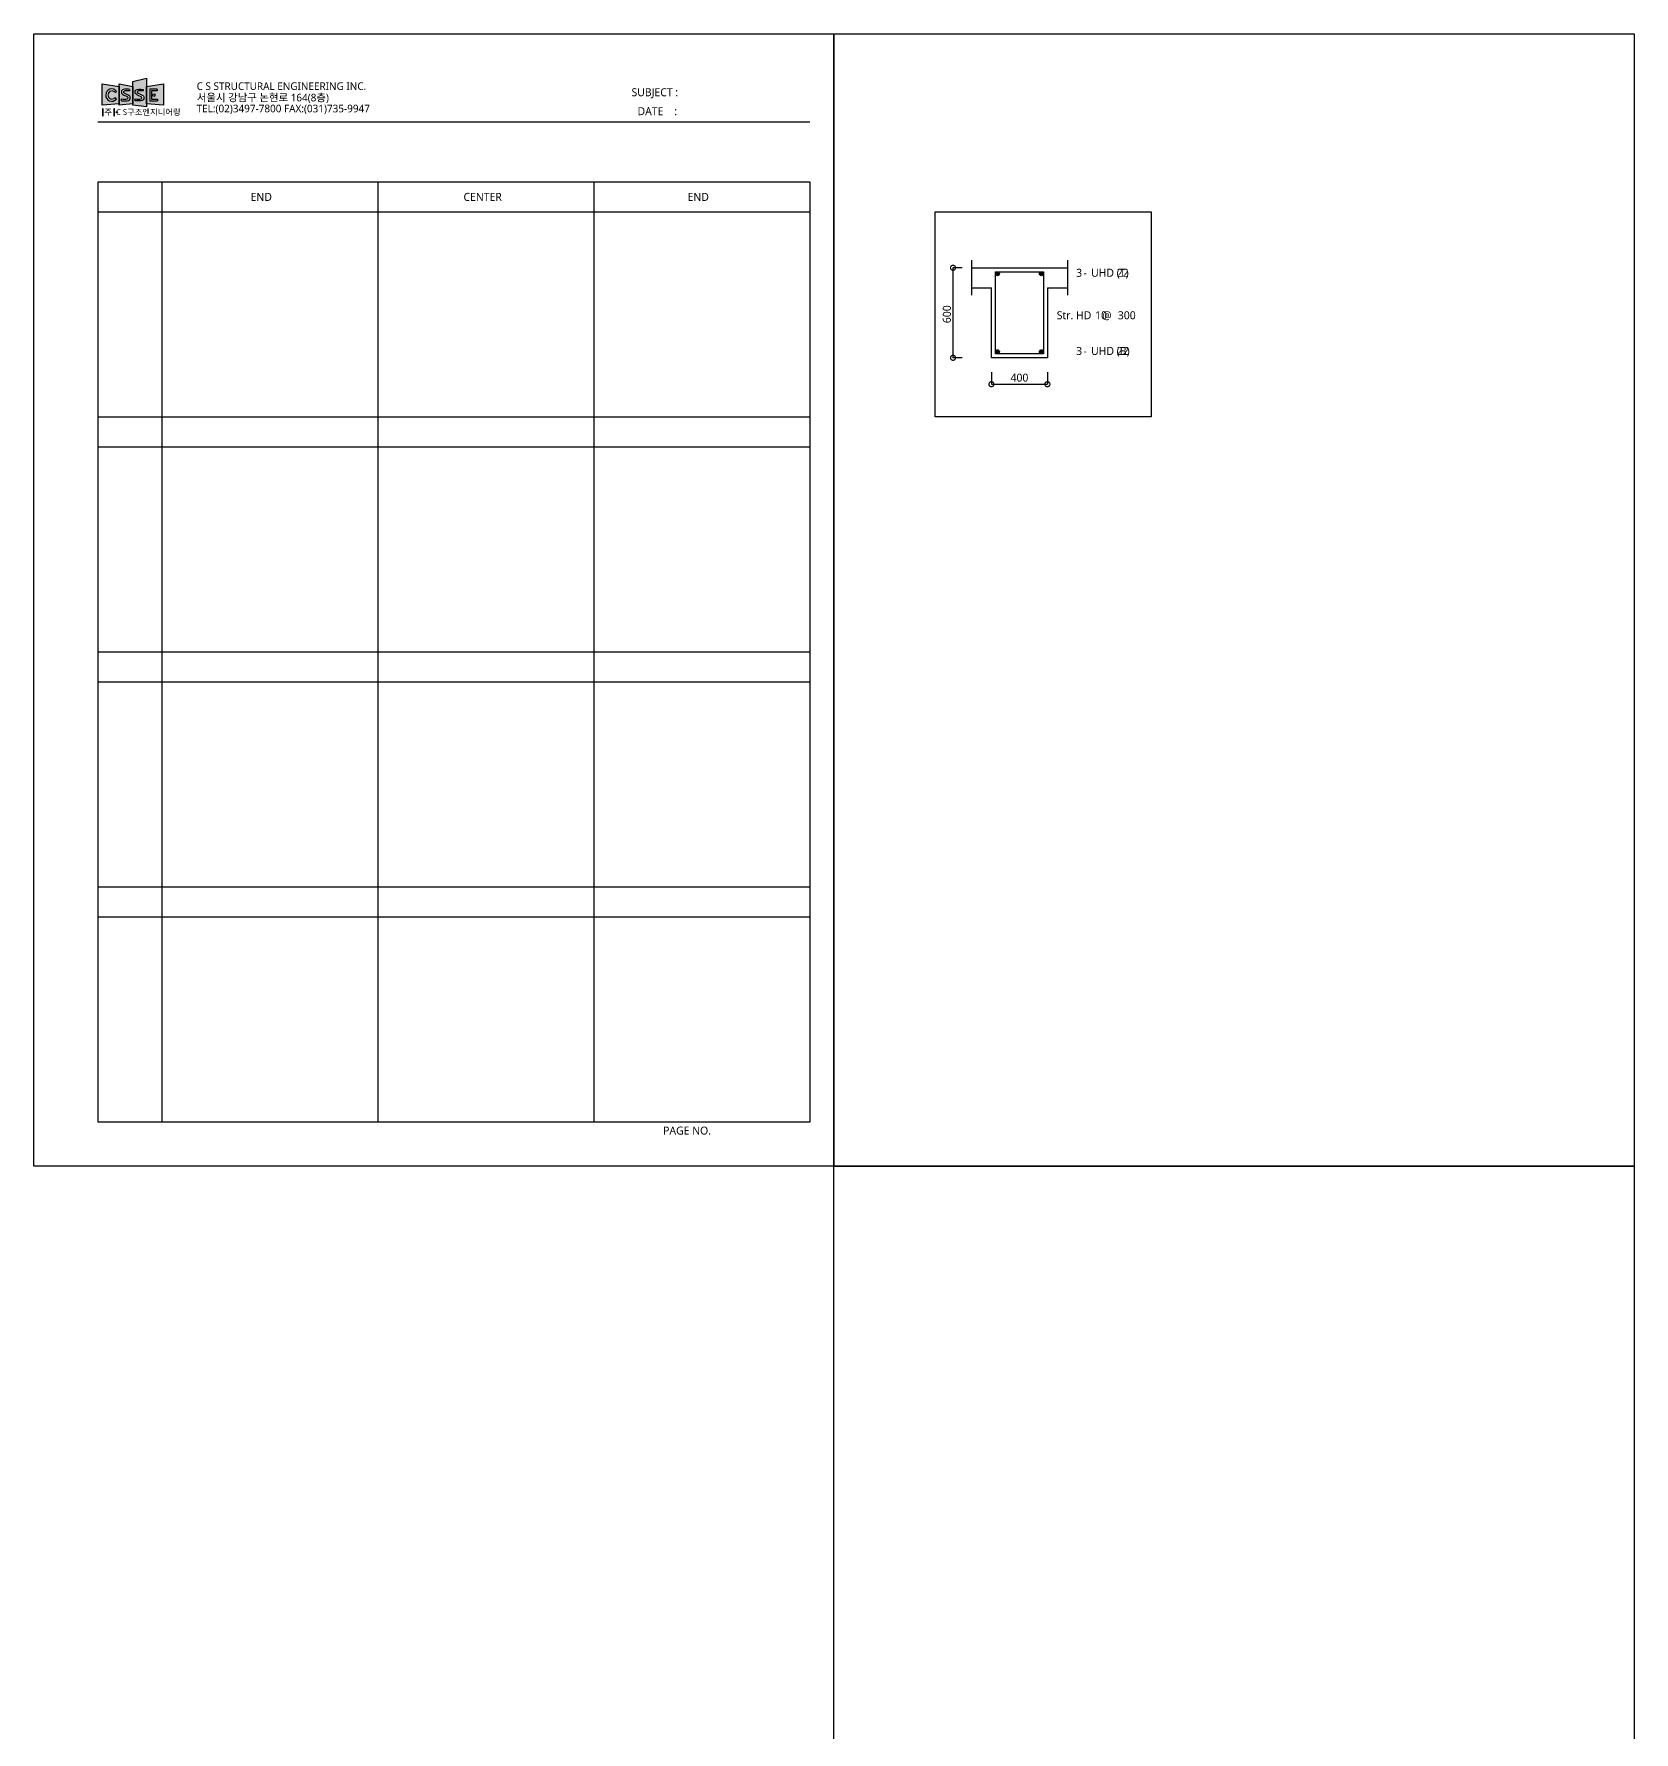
# Model space of a CAD drawing. Extents: x 62919 to 75973, y 70087 to 107139.
# Drawn here: x 62919 to 70921, y 78575 to 87064 of the extents above; entities that cross this region are included whole.
import ezdxf

# ---------------------------------------------------------------- set-up
doc = ezdxf.new("R2010")
doc.units = 0
doc.header["$LTSCALE"] = 50
doc.header["$MEASUREMENT"] = 0
doc.header["$PDMODE"] = 3
doc.layers.get('0').update_dxf_attribs({"linetype": 'CONTINUOUS'})
doc.layers.get('DEFPOINTS').update_dxf_attribs({"color": 156, "linetype": 'CONTINUOUS'})
for name, color, linetype in [('2', 2, 'CONTINUOUS'), ('DIM', 7, 'CONTINUOUS'), ('edit', 1, 'CONTINUOUS'), ('H', 9, 'CONTINUOUS'), ('TEXT', 3, 'CONTINUOUS')]:
    doc.layers.add(name, color=color, linetype=linetype)
doc.styles.add('12', font='malgun.ttf')
doc.styles.get("Standard").update_dxf_attribs({"font": ''})
doc.styles.get('STANDARD').set_extended_font_data('Hancom Gothic')
doc.dimstyles.get("Standard").update_dxf_attribs({"dimtxt": 40, "dimasz": 50, "dimexe": 0.18, "dimexo": 0.0625, "dimgap": 20, "dimtad": 1, "dimdec": 0, "dimzin": 0, "dimdsep": 46, "dimtxsty": 'STANDARD', "dimblk1": 'DOTSMALL', "dimblk2": 'DOTSMALL', "dimsah": 1, "dimcen": 0.09, "dimclrd": 7, "dimclre": 7, "dimclrt": 7, "dimadec": 0, "dimazin": 0, "dimtfac": 1, "dimtdec": 4, "dimtofl": 0, "dimtmove": 0, "dimatfit": 3, "dimldrblk": 'DOTSMALL', "dimfxl": 1, "dimtolj": 1, "dimtzin": 0, "dimarcsym": 0})

# ---------------------------------------------------------------- blocks, each defined once
blk = doc.blocks.new('_DOTSMALL')
at = {"color": 0, "linetype": 'ByBlock', "const_width": 0.5}
blk.add_lwpolyline([(-0.0625, 0, 1), (0.0625, 0, 1)], format="xyb", close=True, dxfattribs=at)
blk = doc.blocks.new('*D108')
at = {"layer": 'DEFPOINTS', "color": 0, "transparency": 16777216}
for p in [(67707.5, 85373.2), (67987.5, 85373.2), (67987.5, 85313.1)]:
    blk.add_point(p, dxfattribs=at)
at = {"layer": 'DIM', "color": 7, "lineweight": -2, "transparency": 16777216}
for p, q in [((67707.5, 85373.1), (67707.5, 85312.9)), ((67707.5, 85313.1), (67987.5, 85313.1)), ((67987.5, 85373.1), (67987.5, 85312.9))]:
    blk.add_line(p, q, dxfattribs=at)
at = {"layer": 'DIM', "color": 7, "lineweight": -2, "transparency": 16777216, "xscale": 50, "yscale": 50, "zscale": 50, "rotation": 180}
blk.add_blockref('_DOTSMALL', (67707.5, 85313.1), dxfattribs=at)
at = {"layer": 'DIM', "color": 7, "lineweight": -2, "transparency": 16777216, "xscale": 50, "yscale": 50, "zscale": 50}
blk.add_blockref('_DOTSMALL', (67987.5, 85313.1), dxfattribs=at)
blk = doc.blocks.new('*D109')
at = {"layer": 'DEFPOINTS', "color": 0, "transparency": 16777216}
for p in [(67515.3, 85895.3), (67560.4, 85895.3), (67560.4, 85445.3)]:
    blk.add_point(p, dxfattribs=at)
at = {"layer": 'DIM', "color": 7, "lineweight": -2, "transparency": 16777216}
for p, q in [((67560.3, 85895.3), (67515.1, 85895.3)), ((67515.3, 85445.3), (67515.3, 85895.3)), ((67560.3, 85445.3), (67515.1, 85445.3))]:
    blk.add_line(p, q, dxfattribs=at)
at = {"layer": 'DIM', "color": 7, "lineweight": -2, "transparency": 16777216, "xscale": 50, "yscale": 50, "zscale": 50}
for p, rotation in [((67515.3, 85895.3), 90), ((67515.3, 85445.3), 270)]:
    blk.add_blockref('_DOTSMALL', p, dxfattribs=dict(at, rotation=rotation))

msp = doc.modelspace()

# ---------------------------------------------------------------- hatches: boundary and pattern name
at = {"layer": 'edit'}
h = msp.add_hatch(color=256, dxfattribs=at)
h.paths.add_polyline_path([(63481.8, 86843.4), (63413, 86825.7), (63413, 86708.2), (63481.8, 86700.3)])
h.paths.add_polyline_path([(63465.2, 86786.9), (63465.2, 86779.4, 0.013881), (63446.9, 86780.2, 0.08874), (63437.9, 86778.4, 0.605403), (63437.1, 86769.9), (63460.4, 86757.9, -0.23219), (63469.1, 86746.3, -0.384597), (63452.9, 86729.7, -0.048404), (63425.3, 86730.1), (63425.3, 86739.2, 0.055516), (63441.1, 86737.8, 0.069121), (63454.4, 86738.9, 0.348562), (63458.4, 86744.5, 0.283388), (63455.7, 86749), (63437.2, 86757.9, -0.06014), (63428.2, 86764.4, -0.255382), (63424.6, 86773.6, -0.23918), (63429.1, 86782.9, -0.17187), (63442.8, 86787.6, -0.011402)], flags=16)
h = msp.add_hatch(color=256, dxfattribs=at)
h.paths.add_polyline_path([(63344.5, 86800.9), (63259.8, 86814), (63259.8, 86707.3), (63344.5, 86715.2)])
h.paths.add_polyline_path([(63332.3, 86776.9, 2.814949), (63331.1, 86738.5), (63325.2, 86745.9, -2.948244), (63325.8, 86770.9)], flags=16)
h = msp.add_hatch(color=156, dxfattribs=at)
h.paths.add_polyline_path([(63413, 86800.9), (63344.5, 86814), (63344.5, 86707.3), (63413, 86715.2)])
h.paths.add_polyline_path([(63385, 86729.7, 0.375196), (63400.6, 86746.3, 0.23206), (63392, 86757.9), (63368.7, 86769.9, -0.621378), (63369.6, 86778.5, -0.086582), (63378.4, 86780.2, -0.013881), (63396.7, 86779.4), (63396.7, 86786.9, 0.011548), (63374, 86787.6, 0.168477), (63360.6, 86782.9, 0.234186), (63356.1, 86773.9, 0.000003), (63356.1, 86773.9, 0.004726), (63356.1, 86773.6, 0.255382), (63359.8, 86764.4, 0.06014), (63368.7, 86757.9), (63387.1, 86749, -0.288527), (63390, 86744.5, -0.348562), (63385.9, 86738.9, -0.069121), (63372.7, 86737.8, -0.055516), (63356.8, 86739.2), (63356.8, 86730.1, 0.049399)], flags=16)
h = msp.add_hatch(color=156, dxfattribs=at)
h.paths.add_polyline_path([(63567.1, 86707.3), (63567.1, 86814), (63481.8, 86800.9), (63481.8, 86715.2)])
h.paths.add_polyline_path([(63498.4, 86730.2), (63498.4, 86787.4), (63535, 86787.4), (63535, 86780.4), (63507.2, 86780.4), (63507.2, 86760.6), (63523.5, 86765.5), (63523.5, 86752.6), (63507.2, 86757.6), (63507.2, 86738.5), (63536.9, 86738.5), (63536.9, 86730.2)], flags=16)
for points in [[(63265.3, 86689.3), (63261.2, 86689.3), (63261.2, 86654.4), (63265.3, 86654.4)], [(63322.4, 86689.3), (63318.3, 86689.3), (63318.3, 86654.4), (63322.4, 86654.4)]]:
    msp.add_hatch(color=256, dxfattribs=at).paths.add_polyline_path(points)
h = msp.add_hatch(color=256, dxfattribs=at)
edge = h.paths.add_edge_path()
edge.add_arc((63333.2, 86673.7), 2.96, 0, 360)

# ---------------------------------------------------------------- linework, layer by layer
for p, q in [((63238.7, 86624), (66798.7, 86624)), ((63240, 86324.9), (66800, 86324.9)), ((63240, 81624.9), (63240, 86324.9)), ((63560, 81624.9), (63560, 86324.9)), ((64640, 81624.9), (64640, 86324.9)), ((65720, 81624.9), (65720, 86324.9)), ((66800, 86324.9), (66800, 81624.9)), ((63240, 86174.9), (66800, 86174.9)), ((67607.5, 85895.3), (68087.5, 85895.3)), ((67607.5, 85795.3), (67707.5, 85795.3)), ((67707.5, 85445.3), (67707.5, 85795.3)), ((67987.5, 85795.3), (68087.5, 85795.3)), ((67987.5, 85795.3), (67987.5, 85445.3)), ((67987.5, 85445.3), (67707.5, 85445.3)), ((63240, 85149.9), (66800, 85149.9)), ((63240, 84999.9), (66800, 84999.9)), ((63240, 83974.9), (66800, 83974.9)), ((63240, 83824.9), (66800, 83824.9)), ((63240, 82799.9), (66800, 82799.9)), ((63240, 82649.9), (66800, 82649.9)), ((66798.7, 81624), (63238.7, 81624))]:
    msp.add_line(p, q)
msp.add_lwpolyline([(67426.5, 86174.9), (68506.5, 86174.9), (68506.5, 85149.9), (67426.5, 85149.9)], close=True)
for centre, radius in [((67737.5, 85865.3), 10), ((67737.5, 85865.3), 7), ((67737.5, 85865.3), 4), ((67737.5, 85865.3), 1), ((67957.5, 85865.3), 10), ((67957.5, 85865.3), 7), ((67957.5, 85865.3), 4), ((67957.5, 85865.3), 1), ((67737.5, 85475.3), 10), ((67737.5, 85475.3), 7), ((67957.5, 85475.3), 10), ((67957.5, 85475.3), 7), ((67737.5, 85475.3), 4), ((67737.5, 85475.3), 1), ((67957.5, 85475.3), 4), ((67957.5, 85475.3), 1)]:
    msp.add_circle(centre, radius)
at = {"layer": '2'}
msp.add_lwpolyline([(67727.5, 85875.3), (67967.5, 85875.3), (67967.5, 85465.3), (67727.5, 85465.3)], close=True, dxfattribs=at)
at = {"layer": 'DEFPOINTS', "color": 0}
msp.add_lwpolyline([(62918.7, 87064), (66920, 87064), (66920, 81404.9), (62918.7, 81404.9)], close=True, dxfattribs=at)
at = {"layer": 'DEFPOINTS'}
for points in [[(66920, 87064), (70921.4, 87064), (70921.4, 81404.9), (66920, 81404.9)], [(66920, 81404.9), (70921.4, 81404.9), (70921.4, 75745.9), (66920, 75745.9)]]:
    msp.add_lwpolyline(points, close=True, dxfattribs=at)
at = {"layer": 'edit'}
for p, q in [((63332.3, 86776.9), (63325.8, 86770.9)), ((63368.7, 86769.9), (63392, 86757.9)), ((63387.1, 86749), (63368.7, 86757.9)), ((63396.7, 86786.9), (63396.7, 86779.4)), ((63465.2, 86786.9), (63465.2, 86779.4)), ((63535, 86787.4), (63498.4, 86787.4)), ((63498.4, 86787.4), (63498.4, 86730.2)), ((63535, 86780.4), (63507.2, 86780.4)), ((63507.2, 86780.4), (63507.2, 86760.6)), ((63507.2, 86760.6), (63523.5, 86765.5)), ((63507.2, 86757.6), (63523.5, 86752.6)), ((63507.2, 86757.6), (63507.2, 86738.5)), ((63523.5, 86765.5), (63523.5, 86752.6)), ((63535, 86787.4), (63535, 86780.4)), ((63331.1, 86738.5), (63325.2, 86745.9)), ((63356.8, 86730.1), (63356.8, 86739.2)), ((63498.4, 86730.2), (63536.9, 86730.2)), ((63507.2, 86738.5), (63536.9, 86738.5)), ((63536.9, 86738.5), (63536.9, 86730.2))]:
    msp.add_line(p, q, dxfattribs=at)
for points in [[(63413, 86708.2), (63413, 86825.7), (63481.8, 86843.4), (63481.8, 86700.3)], [(63259.8, 86707.3), (63259.8, 86814), (63344.5, 86800.9), (63344.5, 86715.2)], [(63344.5, 86707.3), (63344.5, 86814), (63413, 86800.9), (63413, 86715.2)], [(63481.8, 86715.2), (63481.8, 86800.9), (63567.1, 86814), (63567.1, 86707.3)], [(63265.3, 86689.3), (63261.2, 86689.3), (63261.2, 86654.4), (63265.3, 86654.4)], [(63322.4, 86689.3), (63318.3, 86689.3), (63318.3, 86654.4), (63322.4, 86654.4)]]:
    msp.add_lwpolyline(points, close=True, dxfattribs=at)
msp.add_lwpolyline([(63465.2, 86779.4, 0.013881), (63446.9, 86780.2, 0.086582), (63438.1, 86778.5, 0.621378), (63437.1, 86769.9), (63460.4, 86757.9, -0.23206), (63469.1, 86746.3, -0.375196), (63453.5, 86729.7, -0.049399), (63425.3, 86730.1), (63425.3, 86739.2, 0.055516), (63441.1, 86737.8, 0.069121), (63454.4, 86738.9, 0.348562), (63458.4, 86744.5, 0.288527), (63455.6, 86749), (63437.2, 86757.9, -0.06014), (63428.2, 86764.4, -0.255382), (63424.6, 86773.6, -0.23918), (63429.1, 86782.9, -0.168477), (63442.5, 86787.6, -0.011548), (63465.2, 86786.9)], format="xyb", dxfattribs=at)
msp.add_circle((63333.2, 86673.7), 2.96, dxfattribs=at)
for centre, radius, start, end in [((63308.1, 86758.4), 30.5, 37.29937, 319.06981), ((63309.2, 86758.8), 20.6, 36.03537, 321.09072), ((63366.3, 86772.4), 10.3, 172.99426, 230.29875), ((63367.5, 86773.9), 11.4, 127.2778, 181.08309), ((63391.3, 86798.1), 46.1, 226.83244, 240.59882), ((63374, 86765.9), 21.7, 90, 128.25279), ((63371.3, 86773.9), 4.81, 109.81981, 237.24337), ((63378.9, 86754.1), 26, 91.11075, 110.90444), ((63370.9, 86297.3), 490.3, 86.99244, 89.63885), ((63373.3, 86451), 329.3, 85.93764, 89.11884), ((63384.4, 86743.3), 16.4, 10.46046, 62.71974), ((63371, 86809.8), 72, 258.60252, 271.31276), ((63372.9, 86872.4), 143.2, 263.51605, 274.82835), ((63375.4, 86786.2), 48.4, 266.76758, 282.58386), ((63383.3, 86746.9), 17.3, 275.65598, 357.91951), ((63384.4, 86744.3), 5.56, 285.94915, 2.8156), ((63385, 86744.5), 5, 0.42605, 64.80323)]:
    msp.add_arc(centre, radius, start, end, dxfattribs=at)
at = {"layer": 'H'}
for p, q in [((67607.5, 85932.8), (67607.5, 85757.8)), ((68087.5, 85932.8), (68087.5, 85757.8))]:
    msp.add_line(p, q, dxfattribs=at)

# ---------------------------------------------------------------- texts
at = {"layer": 'edit', "style": '12'}
for s, height, p in [('C S STRUCTURAL ENGINEERING INC.', 38.108, (63732.4, 86784.1)), ('서울시 강남구 논현로 164(8층)', 38.108, (63733.6, 86726.8)), ('주  C S구조엔지니어링', 29.633, (63271, 86658.7)), ('TEL:(02)3497-7800 FAX:(031)735-9947', 38.108, (63732.2, 86672.2)), ('END', 40, (64002.2, 86229.5)), ('CENTER', 40, (65067, 86229.5)), ('END', 40, (66187.7, 86229.5)), ('3', 40, (68131.2, 85850.2)), ('UHD 22', 40, (68205.9, 85850.2)), ('10    300', 40, (68225.8, 85637.8)), ('3', 40, (68131.2, 85459.5)), ('UHD 22', 40, (68205.9, 85459.5)), ('400', 40, (67802.8, 85326))]:
    msp.add_text(s, height=height, dxfattribs=at).set_placement(p)
msp.add_text('600', height=40, rotation=90, dxfattribs=at).set_placement((67504.4, 85618.3))
at = {"layer": 'TEXT', "style": '12'}
for s, p in [('SUBJECT : ', (65907.3, 86752.6)), ('   DATE    : ', (65896.8, 86658)), (' -           (T)', (68154.3, 85850.2)), ('Str. HD    @', (68034.1, 85637.8)), (' -           (B)', (68154.3, 85459.2)), ('PAGE NO.', (66065.4, 81562))]:
    msp.add_text(s, height=40, dxfattribs=at).set_placement(p)

# ---------------------------------------------------------------- dimensions: what is measured, and where the dimension line sits
at = {"layer": 'DIM'}
dim = msp.add_linear_dim(base=(67515.3, 85895.3), p1=(67560.4, 85445.3), p2=(67560.4, 85895.3), angle=90, text=' ', dimstyle='STANDARD', dxfattribs=at)
dim.commit()
dim.dimension.update_dxf_attribs({"geometry": '*D109', "text_midpoint": (67515.3, 85670.3)})
dim = msp.add_linear_dim(base=(67987.5, 85313.1), p1=(67707.5, 85373.2), p2=(67987.5, 85373.2), text=' ', dimstyle='STANDARD', dxfattribs=at)
dim.commit()
dim.dimension.update_dxf_attribs({"geometry": '*D108', "text_midpoint": (67847.5, 85313.1)})

doc.saveas('drawing.dxf')
